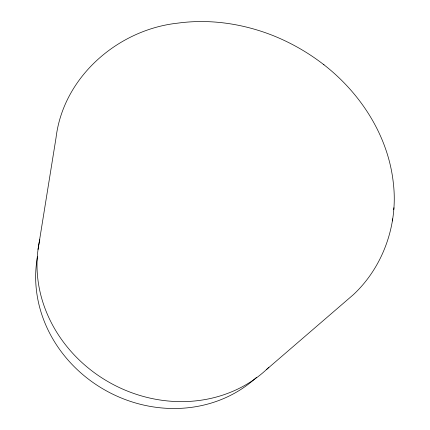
<?xml version="1.0" encoding="UTF-8"?>
<svg xmlns="http://www.w3.org/2000/svg" width="430" height="430" viewBox="0 0 430 430"><rect width="100%" height="100%" fill="white"/><g stroke="black" fill="none" stroke-linecap="round" stroke-linejoin="round"><path stroke-width="0.64" d="M266.519 369.52L353.412 294.636C383.415 266.6 398.191 223.992 393.369 183.363C388.408 136.256 360.904 93.573 323.973 64.801L323.666 64.564M392.423 220.95L392.671 218.843M393.708 209.765L393.944 207.722M38.044 249.481L56.05 137.681C63.403 76.728 118.212 29.46 177.982 23.118L179.401 22.924C210.63 18.942 242.633 23.747 271.889 35.12L272.212 35.244C290.755 42.581 308.224 52.562 323.973 64.801M268.906 367.236A135.584 121.964 29.2 0 1 110.182 382.872A135.584 121.964 29.2 0 1 39.813 239.682M256.56 377.303A130.602 118.535 29.2 0 1 106.484 390.918A130.602 118.535 29.2 0 1 37.485 256.731"/></g></svg>
